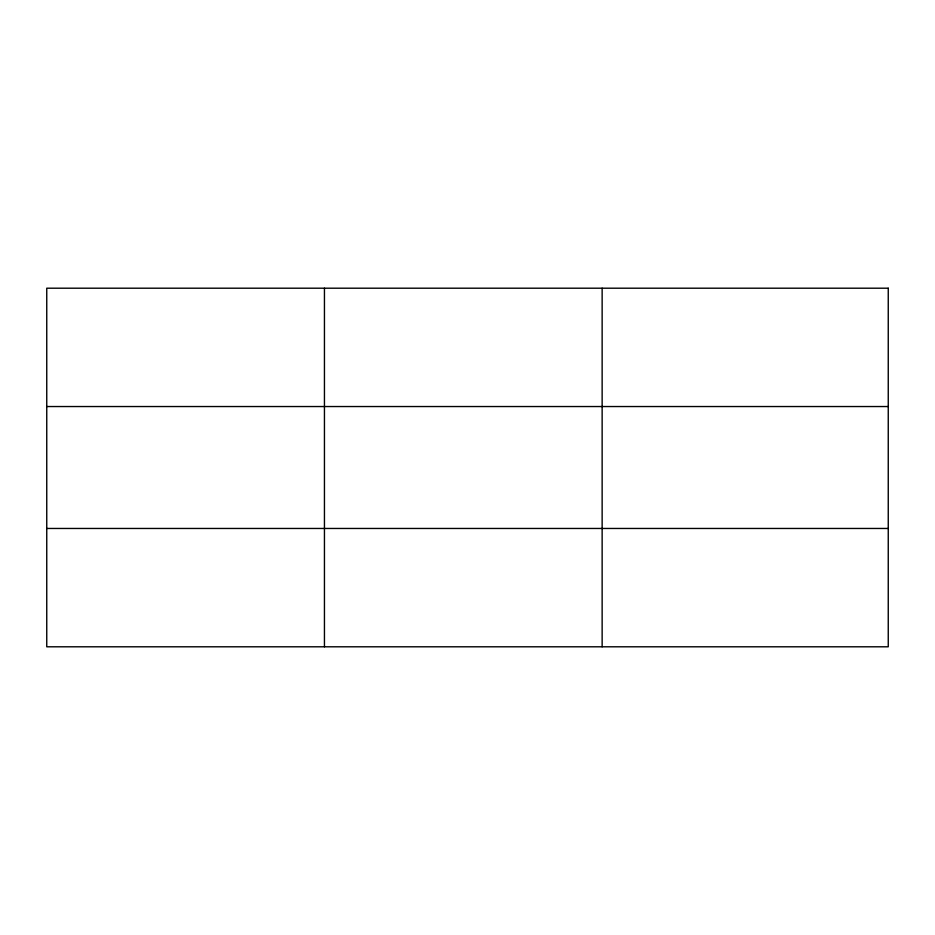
<?xml version="1.0" encoding="UTF-8"?>
<svg xmlns="http://www.w3.org/2000/svg" width="935" height="935" viewBox="0 0 935 935"><rect width="100%" height="100%" fill="white"/><g stroke="black" fill="none" stroke-linecap="round" stroke-linejoin="round"><path stroke-width="1.4" d="M324.445 288.202L324.445 646.798M602.14 288.202L602.14 646.798M46.75 406.538L888.25 406.538M46.75 528.462L888.25 528.462M888.25 288.202L888.25 646.798L46.75 646.798L46.75 288.202L888.25 288.202"/></g></svg>
